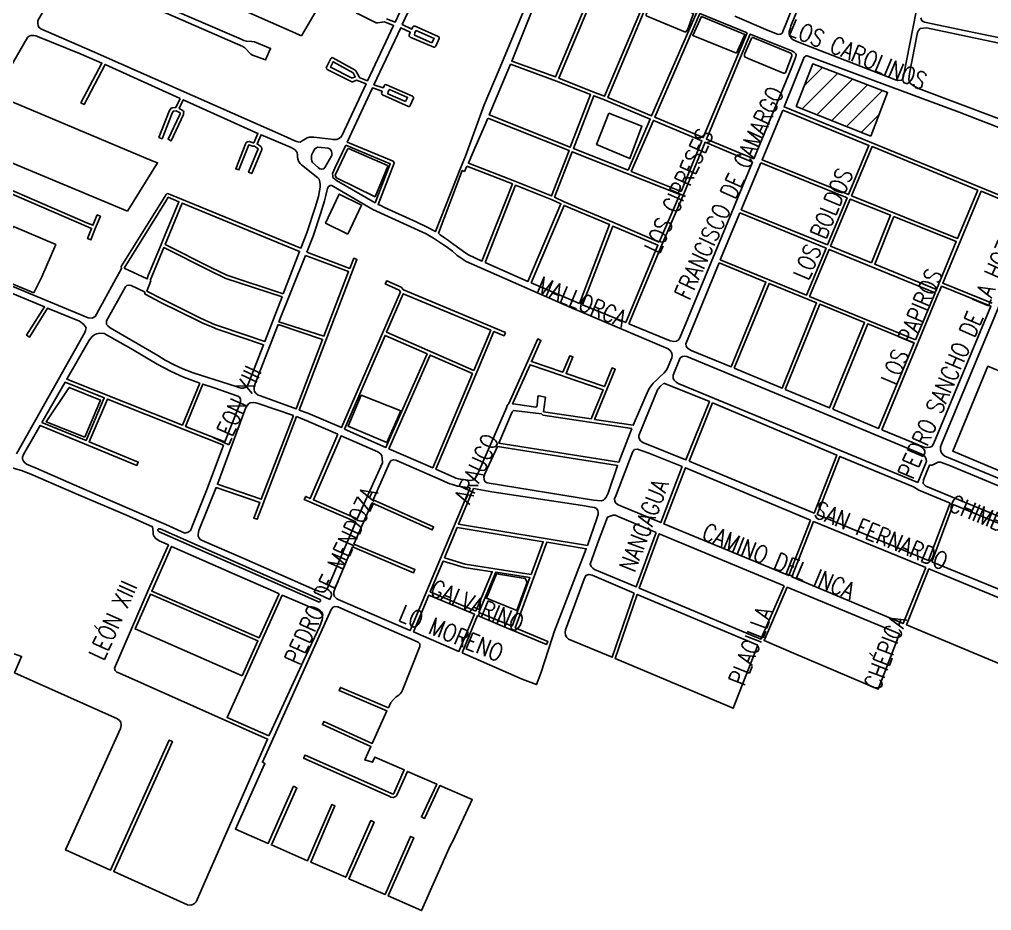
# Model space of a CAD drawing. Extents: x 0 to 346944, y 0 to 6285838.
# Drawn here: x 345429 to 346273, y 6283889 to 6284662 of the extents above; entities that cross this region are included whole.
import ezdxf

# ---------------------------------------------------------------- set-up
doc = ezdxf.new("R2010")
doc.units = 0
doc.header["$LTSCALE"] = 5
for name, color, linetype in [('CALLES-URBANAS', 6, 'Continuous'), ('NOMBRE-CALLE', 2, 'Continuous'), ('PUNTO-DE-INTERES', 254, 'Continuous')]:
    doc.layers.add(name, color=color, linetype=linetype)
doc.styles.add('ROMANS', font='romans.shx', dxfattribs={"height": 1})

msp = doc.modelspace()

# ---------------------------------------------------------------- hatches: boundary and pattern name
at = {"layer": 'PUNTO-DE-INTERES', "ltscale": 0.5}
h = msp.add_hatch(dxfattribs=at)
h.set_pattern_fill('ANSI31', color=256, scale=4, style=0)
h.set_pattern_definition([(45, (-220.139, 636.495), (-8.98025612, 8.98025612), [])])
h.paths.add_polyline_path([(346168.41, 6284561.34), (346103.66, 6284587.03), (346117.98, 6284623.92), (346182.9, 6284599.02)])

# ---------------------------------------------------------------- linework, layer by layer
at = {"layer": 'CALLES-URBANAS'}
for points, elevation in [([(345673.99, 6284648.29), (345490.38, 6284729.44), (345534.7, 6284804.59), (345718.28, 6284724.25), (345701.21, 6284694.84), (345673.99, 6284648.29)], 11432), ([(346147.85, 6284776.99), (346101.08, 6284662.45), (346098.95, 6284657.07), (346098.49, 6284655.33), (346097.33, 6284651.93), (346097.47, 6284649.94), (346097.73, 6284648.5), (346098.04, 6284647.64), (346098.49, 6284647.11), (346098.81, 6284646.87), (346099.56, 6284645.91), (346100.83, 6284644.72), (346105.48, 6284642.63), (346189.88, 6284610.18), (346191.87, 6284609.46), (346195.22, 6284609.9), (346196.48, 6284611.7), (346216.37, 6284714.04)], 11447), ([(346050.17, 6284665.3), (346079.1, 6284652.91), (346087.2, 6284649.71), (346088.41, 6284649.53), (346089.55, 6284649.63), (346090.58, 6284650.02), (346091.34, 6284650.67), (346137.65, 6284765.05)], 11430), ([(345933.23, 6284704.78), (345897.7, 6284718.57), (345896.44, 6284718.56), (345895.12, 6284718.36), (345893.93, 6284717.83), (345893.27, 6284717.17), (345890.44, 6284711.03), (345885.09, 6284697.43), (345856.56, 6284626.33), (345894.7, 6284612.55), (345924.97, 6284685.01), (345925.62, 6284686.58), (345931.55, 6284700.77), (345933.23, 6284704.78)], 11445), ([(345783.76, 6284705.66), (345761.53, 6284658.03), (345769.73, 6284654.14), (345770.84, 6284656.1), (345771.26, 6284656.53), (345771.95, 6284656.78), (345772.65, 6284656.76), (345792.66, 6284647.7), (345793.15, 6284647.31), (345793.46, 6284646.81), (345793.52, 6284646.07), (345790.58, 6284639.17), (345790.2, 6284638.66), (345789.76, 6284638.35), (345788.94, 6284638.29), (345768.28, 6284647.17), (345767.69, 6284647.63), (345767.44, 6284648.07), (345767.4, 6284648.81), (345768.42, 6284651.43), (345760.26, 6284655.32), (345736.95, 6284605.83), (345744.88, 6284603.05), (345745.98, 6284605.16), (345746.47, 6284605.61), (345747.22, 6284605.9), (345747.88, 6284605.79), (345770.47, 6284595.94), (345771.03, 6284595.46), (345771.32, 6284594.81), (345771.35, 6284594.3), (345768.45, 6284587.75), (345768.03, 6284587.21), (345767.59, 6284586.95), (345766.82, 6284586.89), (345744.35, 6284597.21), (345743.72, 6284597.62), (345743.48, 6284598.57), (345743.99, 6284600.18), (345735.67, 6284603.11), (345713.73, 6284556.12), (345753.64, 6284539.42), (345754.36, 6284538.65), (345754.54, 6284537.78), (345740.58, 6284502), (345742.85, 6284500.9), (345746.21, 6284499.33), (345774.25, 6284486.51), (345782.48, 6284482.64), (345790.27, 6284478.4), (345812.04, 6284533.37), (345816.35, 6284543.97), (345832.65, 6284588.27), (345845.64, 6284619.19), (345866.23, 6284668.13)], 11493), ([(345747.88, 6284663.01), (345755.24, 6284660.04), (345778.08, 6284708.85)], 11466), ([(345468.25, 6284700.95), (345445.21, 6284661.7), (345445.06, 6284659.14), (345445.37, 6284656.91), (345446.18, 6284655.37), (345447.81, 6284654.21), (345492.45, 6284634.87), (345557.02, 6284606.19), (345658.69, 6284561.41), (345665.19, 6284558.57), (345668.39, 6284557.13), (345670.74, 6284556.21), (345673.03, 6284556.13), (345674.67, 6284557.1), (345678.98, 6284559.8), (345680.82, 6284560.29), (345682.68, 6284560.44), (345684.67, 6284560.36), (345699.45, 6284558.57), (345701.42, 6284558.17), (345704.63, 6284558.31), (345706.42, 6284559.11), (345707.78, 6284560.19), (345709.04, 6284561.62), (345730.13, 6284606.56), (345721.94, 6284609.94), (345718.55, 6284608.46), (345717.85, 6284608.36), (345717.24, 6284608.54), (345696.37, 6284619.17), (345695.91, 6284619.56), (345695.58, 6284620.27), (345695.71, 6284620.98), (345699.46, 6284628.66), (345700.02, 6284629.16), (345700.59, 6284629.4), (345701.27, 6284629.32), (345720.72, 6284618.43), (345721.16, 6284617.91), (345724.05, 6284612.75), (345724.19, 6284612.23), (345731.41, 6284609.28), (345753.96, 6284657.33), (345746.12, 6284660.48), (345740.17, 6284659.53), (345739.6, 6284659.48), (345738.97, 6284659.6), (345721.52, 6284668.1)], 11466), ([(345974.94, 6284685.68), (345935.98, 6284703.61), (345897.51, 6284611.49), (345927.06, 6284599.76), (345937.24, 6284595.84), (345974.94, 6284685.68)], 11450), ([(345555.82, 6284673.71), (345619.79, 6284646.35), (345622.35, 6284645.15), (345624.12, 6284644.25), (345626.19, 6284643.58), (345630.72, 6284643.47), (345633.34, 6284643), (345647.15, 6284637.38), (345642.83, 6284627.3), (345631.63, 6284631.53), (345630.1, 6284632.45), (345624.81, 6284637.94), (345623.03, 6284639), (345528.84, 6284680.49)], 11466), ([(346017.15, 6284668.81), (345982.31, 6284682.66), (345977.69, 6284684.5), (345940.03, 6284594.72), (345978.02, 6284578.74), (346010.29, 6284653.01), (346017.15, 6284668.81)], 11458), ([(346009.21, 6284653.49), (346014.45, 6284667.59), (345981.97, 6284681.45), (345980.92, 6284681.69), (345980.03, 6284681.51), (345979.01, 6284680.22), (345973.6, 6284667.67), (345973.24, 6284666.39), (345973.32, 6284665.75), (345974.76, 6284664.9), (346007.34, 6284651.44), (346009.21, 6284653.49)], 11428), ([(346060.91, 6284650.87), (346019.93, 6284667.69), (345980.78, 6284577.58), (346022.78, 6284559.91), (346052.46, 6284630.94), (346060.91, 6284650.87)], 11464), ([(346051.7, 6284633.35), (346058.96, 6284649.51), (346021.35, 6284664.92), (346013.75, 6284648.61), (346051.7, 6284633.35)], 11438), ([(346329.54, 6284636.79), (346327.96, 6284636.97), (346326.25, 6284637.09), (346322.65, 6284637.71), (346250.89, 6284652.57), (346215.03, 6284660.02), (346212.74, 6284661.36), (346211.62, 6284663.77)], 11437), ([(346311.24, 6284564.26), (346209.7, 6284602.68), (346206.08, 6284604.52), (346204.09, 6284605.64), (346202.6, 6284607.05), (346201.72, 6284608.39), (346201.36, 6284610.72), (346201.54, 6284612.84), (346202.05, 6284615.53), (346208.97, 6284651.28), (346209.69, 6284652.8), (346211.25, 6284654.62), (346216.53, 6284655.11), (346309.77, 6284635.55)], 11462), ([(345568.73, 6284594.03), (345503.51, 6284623.42), (345485.24, 6284588.66), (345482.62, 6284590.11), (345500.76, 6284624.62), (345482.87, 6284632.22), (345445, 6284647.81), (345443.35, 6284648.27), (345441.54, 6284648.65), (345439.17, 6284648.57), (345437.52, 6284648.11), (345436.22, 6284646.71), (345372.07, 6284536.16), (345488.24, 6284485.83), (345492.91, 6284483.94), (345496.76, 6284492.92), (345499.51, 6284491.74), (345495.23, 6284481.73), (345491.17, 6284471.22), (345488.37, 6284472.29), (345491.79, 6284481.16), (345487.07, 6284483.06), (345370.56, 6284533.55)], 11532), ([(345787.33, 6284642.2), (345772.06, 6284648.97), (345772.4, 6284651.06), (345773.57, 6284652.81), (345789.25, 6284645.86), (345787.33, 6284642.2)], 11436), ([(346066.74, 6284541.41), (346099.63, 6284620.99), (346102.76, 6284628.63), (346103.33, 6284630.36), (346103.53, 6284631.68), (346103.28, 6284632.65), (346102.69, 6284633.36), (346101.75, 6284634.2), (346099.05, 6284635.66), (346097, 6284636.54), (346063.69, 6284649.75), (346055.23, 6284629.78), (346025.54, 6284558.74), (346066.74, 6284541.41)], 11472), ([(346094.16, 6284616.24), (346093.32, 6284615.94), (346092.48, 6284615.98), (346061.87, 6284628.68), (346059.06, 6284629.93), (346058.67, 6284630.65), (346058.61, 6284632.48), (346064.35, 6284645.34), (346064.77, 6284646.34), (346065.31, 6284646.91), (346065.99, 6284646.74), (346098.84, 6284633.12), (346099.51, 6284632.43), (346099.84, 6284631.8), (346099.86, 6284630.97), (346094.16, 6284616.24)], 11443), ([(346307.56, 6284498.73), (346327.14, 6284547.18), (346326.88, 6284549.52), (346325.29, 6284551.06), (346309.3, 6284557.27), (346244.93, 6284581.91), (346113.13, 6284630.93), (346112.3, 6284630.87), (346111.67, 6284630.62), (346111, 6284630.18), (346110.6, 6284629.61), (346093.1, 6284586.64), (346307.56, 6284498.73)], 11485), ([(345718.08, 6284611.53), (345699.12, 6284621.14), (345701.41, 6284625.82), (345718.86, 6284616.03), (345720.69, 6284612.66), (345718.08, 6284611.53)], 11446), ([(345855.42, 6284623.56), (345837.01, 6284579.65), (345907.41, 6284551.63), (345925.09, 6284597.32), (345895.5, 6284609.06), (345855.42, 6284623.56)], 11470), ([(345360.19, 6284456.97), (345440.73, 6284423.5), (345485.24, 6284405), (345488.76, 6284403.6), (345492.4, 6284403.42), (345494.8, 6284404.59), (345496.22, 6284406.65), (345517.79, 6284446.23), (345517.46, 6284448.13), (345556.48, 6284510.72), (345557.51, 6284511.41), (345558.61, 6284511.3), (345569.92, 6284506.66), (345673.56, 6284463.96), (345678.83, 6284477.36), (345686.04, 6284499.25), (345688.71, 6284508.92), (345689.74, 6284513.81), (345690.21, 6284516.95), (345690.33, 6284519.36), (345690.05, 6284521.41), (345689.33, 6284523.81), (345688.38, 6284525.1), (345674.12, 6284536.47), (345672.88, 6284537.59), (345671.62, 6284538.95), (345670.74, 6284541.32), (345670.59, 6284543.14), (345670.57, 6284544.73), (345670.38, 6284547.04), (345668.49, 6284549.2), (345667.02, 6284550.3), (345664.98, 6284551.47), (345638.97, 6284562.42), (345635.49, 6284554.51), (345638.79, 6284552.15), (345639.24, 6284551.65), (345639.59, 6284550.5), (345639.51, 6284549.74), (345639.29, 6284548.88), (345630.86, 6284528.8), (345628.09, 6284529.96), (345636.51, 6284550.09), (345633.2, 6284552.46), (345631.55, 6284552.44), (345628.22, 6284553.56), (345619.77, 6284531.9), (345616.97, 6284532.99), (345625.61, 6284555.12), (345626.13, 6284555.76), (345627.06, 6284556.4), (345628.63, 6284556.56), (345632.21, 6284555.39), (345632.63, 6284555.44), (345636.23, 6284563.62), (345571.46, 6284592.8), (345567.89, 6284585.12), (345570.98, 6284583.51), (345571.52, 6284583.01), (345571.76, 6284581.94), (345571.72, 6284581.02), (345571.67, 6284579.98), (345560.99, 6284557.27), (345558.28, 6284558.54), (345568.34, 6284580.02), (345568.69, 6284580.62), (345568.69, 6284581.32), (345565.14, 6284583.17), (345562.7, 6284583), (345561.2, 6284579.68), (345553.04, 6284558.94), (345550.25, 6284560.05), (345559.3, 6284582.98), (345560.01, 6284584.41), (345561.22, 6284585.77), (345562.14, 6284585.93), (345564.26, 6284586.08), (345564.97, 6284586.13), (345568.73, 6284594.03)], 11532), ([(345523.04, 6284496.02), (345394.57, 6284549.53), (345385.55, 6284553.26), (345411.5, 6284595.63), (345544.36, 6284539.86), (345549.14, 6284538.12), (345523.04, 6284496.02)], 11486), ([(345764.31, 6284591.15), (345749.03, 6284597.91), (345749.38, 6284600.01), (345750.54, 6284601.76), (345766.22, 6284594.81), (345764.31, 6284591.15)], 11452), ([(345957.56, 6284531.67), (345910.2, 6284550.52), (345927.88, 6284596.23), (345937.07, 6284592.7), (345976.82, 6284575.99), (345957.56, 6284531.67)], 11474), ([(345940.98, 6284581.07), (345930.22, 6284553.99), (345959.05, 6284541.75), (345969.61, 6284569.92), (345940.98, 6284581.07)], 11471), ([(346091.94, 6284583.87), (346073.9, 6284540.7), (346148.86, 6284510.57), (346166.66, 6284553.24), (346091.94, 6284583.87)], 11480), ([(345835.84, 6284576.89), (345833.66, 6284571.86), (345822.45, 6284546.29), (345819, 6284537.75), (345859.15, 6284522.16), (345891.08, 6284509.41), (345906.33, 6284548.83), (345835.84, 6284576.89)], 11481), ([(346003.76, 6284513.28), (345960.35, 6284530.56), (345979.59, 6284574.83), (346021.63, 6284557.14), (346003.76, 6284513.28)], 11478), ([(345712.46, 6284553.41), (345751.13, 6284537.22), (345737.93, 6284503.42), (345704.49, 6284522.86), (345702.37, 6284524.54), (345701.34, 6284525.36), (345701.25, 6284526.42), (345701.08, 6284528.86), (345703.09, 6284533.35), (345712.46, 6284553.41)], 11483), ([(345958.29, 6284398.32), (345987, 6284467.01), (346006.1, 6284511.06), (346024.39, 6284555.97), (346065.6, 6284538.64), (346006.34, 6284395.2), (346002.33, 6284385.71), (346001.44, 6284384.35), (345999.55, 6284383.32), (345997.32, 6284382.95), (345994, 6284383.6), (345958.29, 6284398.32)], 11545), ([(346261.24, 6284514.48), (346169.44, 6284552.1), (346151.64, 6284509.45), (346243.72, 6284472.45), (346261.24, 6284514.48)], 11495), ([(345684.43, 6284548.33), (345682.75, 6284544.67), (345682.75, 6284541.25), (345682.99, 6284539.92), (345683.58, 6284538.4), (345688.46, 6284533.94), (345689.98, 6284532.85), (345691.58, 6284532.51), (345693.43, 6284532.76), (345694.41, 6284533.87), (345700.25, 6284544.38), (345700.33, 6284546.31), (345699.99, 6284548.16), (345699, 6284549.98), (345697.31, 6284550.93), (345688.13, 6284551.61), (345687.03, 6284551.19), (345685.69, 6284550.35), (345684.43, 6284548.33)], 11473), ([(345737.95, 6284508.57), (345704.53, 6284525.08), (345703.44, 6284526.61), (345703.36, 6284527.29), (345714.08, 6284549.96), (345714.72, 6284550.52), (345748.68, 6284535.86), (345749.14, 6284535.29), (345737.95, 6284508.57)], 11482), ([(345984.7, 6284469.25), (345944.49, 6284486.44), (345902.2, 6284504.32), (345893.84, 6284508.22), (345909.12, 6284547.72), (346002.6, 6284510.51), (345984.7, 6284469.25)], 11497), ([(345817.74, 6284535.03), (345815.45, 6284530.63), (345813.63, 6284531.34), (345793, 6284477.14), (345794.58, 6284475.66), (345798.25, 6284472.93), (345801.56, 6284470.69), (345803.17, 6284469.45), (345806.29, 6284467.15), (345816.69, 6284459.54), (345818.96, 6284458.12), (345830.7, 6284452.84), (345857.16, 6284519.71), (345817.74, 6284535.03)], 11506), ([(346072.75, 6284537.93), (346055.81, 6284497.39), (346130.61, 6284466.82), (346147.71, 6284507.8), (346072.75, 6284537.93)], 11498), ([(345678.67, 6284460.57), (345684.23, 6284474.48), (345690.65, 6284493.86), (345693.94, 6284505.19), (345695.05, 6284509.7), (345695.97, 6284513.6), (345696.58, 6284515.85), (345697.64, 6284517.42), (345698.94, 6284518.42), (345700.42, 6284518.29), (345701.87, 6284517.48), (345735.96, 6284497.63), (345782.3, 6284476.32), (345785.12, 6284474.7), (345788.53, 6284472.58), (345796.39, 6284467.57), (345799.56, 6284465.42), (345805.09, 6284461.27), (345808.93, 6284457.98), (345813.5, 6284454.62), (345816.99, 6284452.57), (345821.62, 6284450.45), (345911.06, 6284410.96), (345915.27, 6284409.23), (345992.48, 6284376.8), (345994.24, 6284375.08), (345995.52, 6284372.78), (345995.9, 6284370.87), (345995.69, 6284368.96), (345991.42, 6284359.28), (345990.6, 6284357.9), (345988.95, 6284355.72), (345984.82, 6284351.96), (345982.22, 6284349.51), (345979.42, 6284346.98), (345978.42, 6284345.72), (345977.21, 6284344.24), (345976.06, 6284342.42), (345975.13, 6284340.56), (345962.07, 6284310.42), (345928.48, 6284315.48), (345946.47, 6284358.89), (345943.7, 6284360.04), (345937.02, 6284343.94), (345903.78, 6284355.32), (345909.69, 6284369.59), (345906.92, 6284370.73), (345900.94, 6284356.3), (345873.67, 6284365.63), (345881.87, 6284383.98), (345879.13, 6284385.2), (345854.07, 6284329.09), (345854.05, 6284329.09), (345853.62, 6284328.64), (345852.62, 6284327.44), (345852.1, 6284325.35), (345826.48, 6284266.98), (345824.97, 6284264.48), (345823.55, 6284263.11), (345820.75, 6284262.53), (345812.01, 6284263.48), (345810.24, 6284263.85), (345808.01, 6284264.57), (345806.28, 6284265.33), (345790.72, 6284272.18), (345825.35, 6284354.38), (345826.24, 6284356.49), (345841.07, 6284391.68), (345849.94, 6284387.99), (345851.09, 6284390.75), (345762.5, 6284427.76), (345760.49, 6284430.21), (345748, 6284435.69), (345746.79, 6284432.94), (345758.91, 6284427.63), (345759.92, 6284426.2), (345744.27, 6284390.36), (345708.66, 6284308.27), (345679.65, 6284320.76), (345672.13, 6284323.5), (345718.48, 6284444.49), (345722.22, 6284454.24), (345719.41, 6284455.31), (345716.02, 6284446.46), (345678.67, 6284460.57)], 11609), ([(345833.44, 6284451.62), (345859.95, 6284518.61), (345891.65, 6284505.93), (345899.26, 6284502.37), (345870.67, 6284435.23), (345833.44, 6284451.62)], 11513), ([(345714.21, 6284476.26), (345726.29, 6284501.33), (345706.87, 6284510.95), (345695, 6284485.64), (345714.21, 6284476.26)], 11494), ([(346306.44, 6284495.95), (346264.01, 6284513.34), (346230.85, 6284433.75), (346273.73, 6284416.33)], 11526), ([(345520.22, 6284446.55), (345556.33, 6284504.77), (345558.41, 6284508.14), (345567.68, 6284504.34), (345564.18, 6284495.88), (345555.8, 6284475.93), (345551.61, 6284465.89), (345541.06, 6284440.21), (345539.97, 6284437.35), (345520.22, 6284446.55)], 11511), ([(345658.23, 6284424.48), (345672.46, 6284461.16), (345570.46, 6284503.2), (345555.61, 6284467.32), (345596.04, 6284446.92), (345609.35, 6284440.46), (345658.23, 6284424.48)], 11522), ([(345873.42, 6284434.04), (345902, 6284501.15), (345941.59, 6284484.41), (345915.37, 6284416.02), (345873.42, 6284434.04)], 11527), ([(346168.93, 6284451.16), (346133.38, 6284465.69), (346150.49, 6284506.68), (346185.49, 6284492.62), (346168.93, 6284451.16)], 11508), ([(346054.65, 6284494.62), (346037.68, 6284454), (346112.46, 6284423.33), (346129.45, 6284464.05), (346054.65, 6284494.62)], 11523), ([(345441.68, 6284425.39), (345342.23, 6284466.57), (345348.63, 6284481.79), (345351.36, 6284488.26), (345389.02, 6284471.36), (345390.57, 6284476.48), (345413.57, 6284467.15), (345424.09, 6284482.7), (345460.72, 6284467.12), (345448.57, 6284439.09), (345441.68, 6284425.39)], 11521), ([(346188.28, 6284491.5), (346242.57, 6284469.68), (346225.26, 6284428.14), (346171.7, 6284450.03), (346188.28, 6284491.5)], 11518), ([(345918.14, 6284414.86), (345944.35, 6284483.24), (345983.53, 6284466.49), (345955.52, 6284399.46), (345918.14, 6284414.86)], 11536), ([(345542.69, 6284436.08), (345543.33, 6284435.53), (345539.77, 6284426.79), (345553.37, 6284419.64), (345585.66, 6284403.52), (345590.18, 6284401.46), (345595.25, 6284399.24), (345597.19, 6284398.45), (345599.34, 6284397.61), (345601.03, 6284396.92), (345603.66, 6284395.9), (345642.19, 6284382.99), (345657.15, 6284421.68), (345608.32, 6284437.64), (345594.7, 6284444.23), (345554.46, 6284464.54), (345542.69, 6284436.08)], 11544), ([(346207.09, 6284384.52), (346115.23, 6284422.19), (346132.23, 6284462.92), (346224.11, 6284425.37), (346207.09, 6284384.52)], 11542), ([(345677.56, 6284457.79), (345654.5, 6284399.96), (345693.5, 6284387.68), (345714.95, 6284443.66), (345677.56, 6284457.79)], 11541), ([(346036.53, 6284451.23), (346077.2, 6284434.55), (346047.02, 6284360.94), (346012.44, 6284375.3), (346010.78, 6284376.12), (346008.91, 6284377.59), (346008.08, 6284378.94), (346007.74, 6284381.03), (346036.53, 6284451.23)], 11553), ([(345412.87, 6284428.97), (345450.86, 6284413.2), (345435.32, 6284388.49), (345437.86, 6284386.89), (345453.65, 6284412.05), (345481.38, 6284400.59), (345485.22, 6284397.66), (345486.97, 6284395.02), (345486.67, 6284392.55), (345486.09, 6284390.78), (345426.5, 6284285.64)], 11599), ([(345537.86, 6284426.05), (345538.45, 6284424.1), (345552, 6284416.97), (345584.34, 6284400.83), (345588.96, 6284398.72), (345594.08, 6284396.48), (345596.08, 6284395.66), (345598.23, 6284394.82), (345599.92, 6284394.13), (345602.61, 6284393.09), (345641.1, 6284380.19), (345628.31, 6284347.45), (345627.57, 6284345.45), (345625.93, 6284343.37), (345623.29, 6284342.42), (345621.69, 6284342.53), (345619.6, 6284343.09), (345617.27, 6284343.86), (345579.87, 6284355.82), (345570.96, 6284359.2), (345563.41, 6284362.7), (345555.79, 6284366.91), (345549.35, 6284370.74), (345508.08, 6284395.02), (345505.92, 6284396.54), (345504.67, 6284397.89), (345504.88, 6284400.82), (345521.29, 6284430.36), (345522.51, 6284431.75), (345524.22, 6284432.01), (345526.1, 6284431.68), (345537.86, 6284426.05)], 11564), ([(346049.79, 6284359.79), (346079.97, 6284433.41), (346121.21, 6284416.5), (346091.34, 6284342.49), (346049.79, 6284359.79)], 11563), ([(346177.83, 6284306.5), (346209.5, 6284382.52), (346226.94, 6284424.47), (346227.92, 6284426.72), (346229.69, 6284430.98), (346272.58, 6284413.56), (346224.35, 6284298.39), (346222.44, 6284293.56), (346221.36, 6284292.04), (346219.55, 6284291.21), (346217.39, 6284291.01), (346215.2, 6284291.17), (346177.83, 6284306.5)], 11596), ([(345823.6, 6284357.96), (345747.86, 6284391.09), (345762.42, 6284424.43), (345838.3, 6284392.83), (345823.6, 6284357.96)], 11554), ([(346283.95, 6284423.82), (346374.12, 6284386.45), (346383.12, 6284382.79), (346368.28, 6284347), (346354.38, 6284313.49), (346340.43, 6284279.86), (346326.02, 6284245.2), (346232.56, 6284283.67), (346230.77, 6284285.1), (346229.33, 6284287.02), (346228.71, 6284289.01), (346228.76, 6284291.74), (346229.56, 6284293.86), (346283.95, 6284423.82)], 11620), ([(346094.11, 6284341.34), (346123.98, 6284415.36), (346162.91, 6284399.4), (346132.54, 6284325.34), (346094.11, 6284341.34)], 11575), ([(346313.09, 6284257.01), (346239.47, 6284287.92), (346269.95, 6284361.55), (346286.29, 6284354.59), (346284.23, 6284349.05), (346295.1, 6284344.43), (346306.73, 6284373.45), (346302.1, 6284375.43), (346315.35, 6284407.62), (346366.77, 6284385.81), (346313.09, 6284257.01)], 11613), ([(345653.67, 6284397.81), (345692.43, 6284384.87), (345669.31, 6284324.52), (345638.48, 6284335.74), (345636.43, 6284336.6), (345634.53, 6284338.1), (345633.34, 6284339.63), (345633, 6284341.34), (345632.98, 6284344.35), (345634.46, 6284348.09), (345653.67, 6284397.81)], 11576), ([(346135.31, 6284324.19), (346165.68, 6284398.26), (346205.93, 6284381.75), (346175.05, 6284307.64), (346135.31, 6284324.19)], 11587), ([(345585.69, 6284346.8), (345571.57, 6284352.15), (345560.92, 6284357.02), (345548.85, 6284363.4), (345525.8, 6284376.93), (345502.75, 6284389.99), (345499.09, 6284390.27), (345496.11, 6284389.69), (345494.51, 6284388.99), (345492.66, 6284387.64), (345490.84, 6284385.55), (345489.41, 6284383.58), (345470.24, 6284350.27), (345570.64, 6284310.46), (345585.69, 6284346.8)], 11585), ([(345711.41, 6284307.07), (345746.67, 6284388.34), (345783.1, 6284372.4), (345761.09, 6284322.5), (345748.96, 6284294.97), (345747.28, 6284291.17), (345711.41, 6284307.07)], 11595), ([(345750.02, 6284289.96), (345785.84, 6284371.2), (345822.44, 6284355.2), (345787.97, 6284273.39), (345750.02, 6284289.96)], 11606), ([(346209.12, 6284260.7), (346001.01, 6284346.53), (345999.42, 6284347.76), (345997.69, 6284349.47), (345996.84, 6284350.79), (345996.71, 6284351.99), (345996.75, 6284353.87), (346002.93, 6284368.72), (346004.36, 6284369.83), (346004.94, 6284370.08), (346006.29, 6284370.26), (346008.68, 6284369.99), (346100.08, 6284332.17), (346212.5, 6284285.17), (346213.84, 6284284.51), (346214.36, 6284284.24), (346215.12, 6284283.44), (346215.92, 6284282.07), (346216.43, 6284280.53), (346216.62, 6284279.33), (346216.46, 6284278.31), (346209.12, 6284260.7)], 11610), ([(345884.13, 6284322.1), (345885.82, 6284334.84), (345880.44, 6284335.76), (345879.39, 6284335.56), (345879.23, 6284334.74), (345878.57, 6284327.49), (345878.08, 6284326.35), (345877.54, 6284326.12), (345859.92, 6284328.52), (345857.27, 6284328.91), (345872.45, 6284362.88), (345900.54, 6284353.26), (345902.17, 6284352.7), (345935.87, 6284341.16), (345925.42, 6284315.94), (345884.13, 6284322.1)], 11581), ([(345448.71, 6284312.84), (345468.74, 6284347.65), (345502.79, 6284334.15), (345487, 6284297.05), (345448.71, 6284312.84)], 11591), ([(345486.06, 6284300.03), (345452.31, 6284313.35), (345472.37, 6284343.19), (345499.46, 6284332.14), (345486.06, 6284300.03)], 11590), ([(345607.51, 6284295.83), (345620.11, 6284327.96), (345621.14, 6284330.75), (345621.14, 6284333.2), (345620.11, 6284334.77), (345618.65, 6284335.64), (345598.23, 6284342.77), (345588.3, 6284346.02), (345573.43, 6284309.35), (345607.51, 6284295.83)], 11592), ([(345988.57, 6284346.73), (346028.14, 6284330.84), (346007.8, 6284280.28), (345970.5, 6284295.45), (345968.39, 6284296.81), (345967.41, 6284298.16), (345966.86, 6284300.04), (345966.84, 6284301.55), (345983.07, 6284340.96), (345983.96, 6284342.28), (345985.48, 6284343.95), (345988.57, 6284346.73)], 11602), ([(345606.44, 6284293.04), (345505.58, 6284333.04), (345489.77, 6284295.9), (345532.39, 6284278.33), (345531.24, 6284275.55), (345447.21, 6284310.23), (345432.63, 6284284.87), (345431.8, 6284282.64), (345431.86, 6284280.94), (345432.59, 6284279.24), (345433.75, 6284277.85), (345435.4, 6284276.59), (345443.59, 6284273.24), (345476.55, 6284258.57), (345509.87, 6284244.05), (345556.39, 6284224.22), (345572.77, 6284216.76), (345575.75, 6284217.55), (345577.38, 6284218.85), (345578.21, 6284220.3), (345578.89, 6284221.81), (345592.18, 6284255.1), (345606.44, 6284293.04)], 11635), ([(345748.19, 6284295.31), (345714.5, 6284309.64), (345725.96, 6284336.43), (345760.37, 6284322.78), (345748.19, 6284295.31)], 11593), ([(345666.99, 6284318.89), (345636.41, 6284329.34), (345634.47, 6284329.75), (345632.1, 6284330.22), (345629.55, 6284329.93), (345628.19, 6284328.91), (345626.8, 6284327.22), (345625.87, 6284325.88), (345601.06, 6284259.09), (345638.98, 6284246.2), (345666.99, 6284318.89)], 11619), ([(346010.58, 6284279.14), (346030.92, 6284329.71), (346138.68, 6284284.48), (346119.03, 6284234.18), (346010.58, 6284279.14)], 11626), ([(345705.65, 6284302.49), (345680.02, 6284313.75), (345669.8, 6284317.84), (345641.62, 6284244.71), (345640.93, 6284242.91), (345635.47, 6284228.73), (345632.67, 6284229.81), (345637.9, 6284243.4), (345599.96, 6284256.29), (345584.89, 6284219.04), (345584.27, 6284215.82), (345584.39, 6284214.05), (345585.09, 6284212.45), (345586.11, 6284211.21), (345587.8, 6284210.24), (345624.08, 6284194.73), (345685.7, 6284167.56), (345688.11, 6284166.73), (345689.8, 6284166.08), (345691.43, 6284165.68), (345693.34, 6284165.73), (345694.9, 6284166.57), (345696.15, 6284167.94), (345699.54, 6284175.67), (345721.1, 6284226.46), (345676.49, 6284245.88), (345677.69, 6284248.63), (345681.59, 6284246.93), (345705.65, 6284302.49)], 11661), ([(345960.91, 6284307.61), (345883.71, 6284319.08), (345882.52, 6284320.12), (345858.04, 6284323.18), (345857.07, 6284321.88), (345845.39, 6284294.75), (345949.51, 6284278.24), (345960.91, 6284307.61)], 11603), ([(345722.3, 6284229.21), (345744.27, 6284277.84), (345744.23, 6284281.88), (345743.68, 6284283.97), (345742.63, 6284285.43), (345740.23, 6284287.22), (345708.39, 6284301.28), (345684.34, 6284245.73), (345722.3, 6284229.21)], 11628), ([(345844.16, 6284291.97), (345948.47, 6284275.4), (345940.17, 6284251.49), (345938.59, 6284247.96), (345937.48, 6284246.62), (345936.13, 6284245.46), (345934.1, 6284244.84), (345927.52, 6284245.35), (345835.14, 6284260.29), (345833.63, 6284261.37), (345832.79, 6284263.11), (345832.47, 6284265.48), (345833.36, 6284268.1), (345844.16, 6284291.97)], 11621), ([(346004.64, 6284274.63), (345985.97, 6284225.93), (345948.91, 6284241.43), (345946.8, 6284243.04), (345945.96, 6284244.54), (345945.84, 6284246.45), (345947.06, 6284249.2), (345961.77, 6284287.51), (345963.27, 6284289.31), (345965.86, 6284289.68), (345975.6, 6284286.24), (346004.64, 6284274.63)], 11632), ([(346210.05, 6284253.95), (346205.5, 6284256.93), (346141.45, 6284283.32), (346121.81, 6284233.03), (346218.44, 6284193.09), (346237.17, 6284242.7), (346210.05, 6284253.95)], 11647), ([(345424.72, 6284111.98), (345431.08, 6284109.81), (345424.9, 6284095.46), (345514.4, 6284055.61), (345516.09, 6284054.15), (345517.27, 6284052.68), (345517.59, 6284049.72), (345516.96, 6284047.12), (345503.37, 6284017.14), (345469.2, 6283941.87), (345508.26, 6283924.34), (345559.31, 6284037.15), (345562.04, 6284035.91), (345511, 6283923.11), (345575.22, 6283894.29), (345578.02, 6283893.98), (345579.72, 6283894.47), (345581.39, 6283895.52), (345582.54, 6283896.92), (345583.58, 6283898.97), (345644.64, 6284037.99), (345515.92, 6284095.19), (345513.71, 6284096.13), (345512.22, 6284097.44), (345511.75, 6284099.62), (345540.5, 6284165.76), (345558.54, 6284206.46), (345550.44, 6284210.1), (345547.59, 6284212.03), (345546.04, 6284213.71), (345545.28, 6284215.45), (345545.22, 6284217.82), (345545.1, 6284220.05), (345544.73, 6284222.15), (345522.21, 6284232.3), (345480.42, 6284250.01), (345445.66, 6284265.15), (345440.57, 6284267.31), (345430.83, 6284271.14), (345419.66, 6284274.34)], 11811), ([(345820.5, 6284255.93), (345816.17, 6284256.54), (345813.8, 6284256.91), (345809.5, 6284257.62), (345806.87, 6284258.42), (345805.07, 6284258.89), (345802.98, 6284259.55), (345800.72, 6284260.38), (345794.48, 6284263.22), (345756.01, 6284280.02), (345754.06, 6284280.39), (345751.97, 6284279.8), (345750.61, 6284278.26), (345736.32, 6284245.52), (345788.8, 6284222.25), (345787.6, 6284219.5), (345735.2, 6284242.95), (345735.15, 6284242.82), (345719.53, 6284207.26), (345772.53, 6284185.12), (345771.37, 6284182.35), (345718.48, 6284204.84), (345703.61, 6284169.9), (345702.05, 6284165.95), (345702.14, 6284163.36), (345702.73, 6284161.66), (345704.38, 6284160.02), (345705.79, 6284159.26), (345750.08, 6284140.05), (345768.4, 6284132.2), (345820.5, 6284255.93)], 11680), ([(346115.84, 6284227.87), (346007.42, 6284273.49), (345988.74, 6284224.77), (346097.12, 6284179.85), (346115.84, 6284227.87)], 11655), ([(346397.29, 6284182.46), (346215.98, 6284257.54), (346213.87, 6284259.8), (346214.13, 6284262.9), (346219.37, 6284275.85), (346221.71, 6284275.69), (346222.24, 6284276.14), (346226.09, 6284278.14), (346226.77, 6284278.38), (346228.65, 6284278.39), (346229.06, 6284278.28), (346231.28, 6284277.5), (346236.03, 6284275.77), (346399.68, 6284207.81), (346404.17, 6284205.88), (346405.48, 6284204.39), (346406.17, 6284202.35), (346406.08, 6284200.79), (346405.63, 6284199.29), (346398.54, 6284183.05), (346397.99, 6284182.62), (346397.29, 6284182.46)], 11652), ([(345922.38, 6284206.05), (345930.37, 6284229.36), (345931.71, 6284232.96), (345931.72, 6284234.59), (345931.38, 6284236.47), (345930.23, 6284238), (345928.39, 6284238.93), (345926.23, 6284239.38), (345917.89, 6284240.71), (345839.37, 6284252.68), (345823.52, 6284255.46), (345810.48, 6284224.39), (345922.38, 6284206.05)], 11640), ([(346221.21, 6284191.94), (346239.95, 6284241.56), (346338.01, 6284201.16), (346317.63, 6284152.41), (346221.21, 6284191.94)], 11669), ([(345981.93, 6284217.34), (345948.84, 6284231.17), (345946.51, 6284232.25), (345944.67, 6284232.44), (345942.82, 6284231.88), (345939.62, 6284230.7), (345931.13, 6284207.61), (345924.62, 6284189.74), (345925.41, 6284187.72), (345927.03, 6284186.25), (345928.44, 6284185.32), (345964.58, 6284170.04), (345981.93, 6284217.34)], 11659), ([(346216.05, 6284186.83), (346118.61, 6284226.72), (346099.89, 6284178.7), (346196.47, 6284138.4), (346216.05, 6284186.83)], 11676), ([(345689.27, 6284156.84), (345690.04, 6284157.08), (345690.47, 6284157.69), (345690.53, 6284158.36), (345690.24, 6284159.08), (345551.36, 6284220.42), (345550.75, 6284220.49), (345549.92, 6284220.35), (345549.3, 6284219.85), (345549.23, 6284219.29), (345549.68, 6284218.61), (345550.59, 6284217.92), (345689.27, 6284156.84)], 11666), ([(345873.48, 6284180.98), (345816.13, 6284189.94), (345798.23, 6284195.31), (345809.28, 6284221.55), (345883.92, 6284209.33), (345873.48, 6284180.98)], 11654), ([(346092.99, 6284170.96), (345984.69, 6284216.19), (345967.34, 6284168.87), (346010.19, 6284150.91), (346072.92, 6284124.64), (346092.99, 6284170.96)], 11683), ([(345813.43, 6284112.79), (345827, 6284145.19), (345856.16, 6284132.91), (345858.28, 6284132.01), (345886.62, 6284120.08), (345887.79, 6284122.84), (345859.63, 6284134.7), (345886.94, 6284208.84), (345921.34, 6284203.21), (345893.43, 6284131.06), (345892.05, 6284126.53), (345881.93, 6284095.27), (345878.16, 6284085.34), (345865.6, 6284090.16), (345813.43, 6284112.79)], 11703), ([(345654.64, 6284164.13), (345649.72, 6284166.42), (345613.9, 6284182.03), (345561.27, 6284205.24), (345544.1, 6284166.48), (345637.39, 6284125.94), (345654.64, 6284164.13)], 11682), ([(345825.4, 6284149.12), (345785.8, 6284165.8), (345797.06, 6284192.54), (345815.37, 6284187.03), (345839.68, 6284183.22), (345825.4, 6284149.12)], 11671), ([(345856.86, 6284135.87), (345828.16, 6284147.96), (345842.73, 6284182.75), (345872.42, 6284178.11), (345856.86, 6284135.87)], 11678), ([(345861.08, 6284149.75), (345870.09, 6284174.15), (345868.35, 6284177.44), (345843.37, 6284181.33), (345834.53, 6284160.28), (345861.08, 6284149.75)], 11670), ([(345962.81, 6284164.71), (345926.45, 6284180.17), (345923.56, 6284180.86), (345920.86, 6284179.89), (345919.38, 6284176.68), (345903.29, 6284132.75), (345903.09, 6284130.38), (345903.36, 6284128.18), (345904.51, 6284126.16), (345905.74, 6284124.77), (345943.66, 6284109.06), (345962.81, 6284164.71)], 11691), ([(346315.32, 6284145.92), (346218.83, 6284185.69), (346199.24, 6284137.24), (346295.5, 6284097.07), (346315.32, 6284145.92)], 11700), ([(345622.46, 6284092.9), (345529.62, 6284133.58), (345542.89, 6284163.74), (345636.15, 6284123.21), (345622.46, 6284092.9)], 11701), ([(346070.19, 6284119.63), (345965.57, 6284163.54), (345946.43, 6284107.9), (346048.85, 6284064.77), (346070.19, 6284119.63)], 11710), ([(346193.28, 6284129.22), (346095.75, 6284169.81), (346075.68, 6284123.47), (346101.26, 6284112.54), (346174.76, 6284081.45), (346193.28, 6284129.22)], 11705), ([(345645.83, 6284040.74), (345648.27, 6284046.46), (345675.71, 6284105.92), (345689.89, 6284135.98), (345692.09, 6284141.59), (345692.18, 6284143.25), (345692.22, 6284144.88), (345691.85, 6284146.52), (345689.95, 6284148.62), (345688.43, 6284149.48), (345657.37, 6284162.91), (345609.49, 6284056.89), (345645.83, 6284040.74)], 11724), ([(345771.16, 6284131.02), (345784.64, 6284163.04), (345824.24, 6284146.35), (345810.72, 6284114.07), (345771.16, 6284131.02)], 11685), ([(345775.3, 6284122.13), (345768.07, 6284125.22), (345747.7, 6284134.3), (345705.63, 6284152.68), (345703.12, 6284153.09), (345701.59, 6284152.43), (345699.95, 6284150.56), (345640.19, 6284017.89), (345642.34, 6284016.83), (345638.16, 6284007.8), (345616.7, 6283959.93), (345645.21, 6283947.46), (345667.25, 6283997.08), (345669.99, 6283995.86), (345647.96, 6283946.26), (345679.39, 6283932.51), (345700.33, 6283981.23), (345703.09, 6283980.04), (345682.14, 6283931.31), (345712.42, 6283918.07), (345734.33, 6283967.25), (345737.07, 6283966.03), (345715.17, 6283916.86), (345746.67, 6283903.09), (345768.71, 6283953.59), (345771.46, 6283952.39), (345749.41, 6283901.88), (345778.31, 6283889.25), (345803.27, 6283945.34), (345805.48, 6283949.52), (345822.35, 6283985.49), (345794.25, 6283997.74), (345780.92, 6283969.22), (345778.2, 6283970.49), (345791.49, 6283998.94), (345766.06, 6284010.03), (345756.85, 6283989.23), (345756.55, 6283988.87), (345755.68, 6283988.08), (345755.46, 6283987.93), (345755.19, 6283987.81), (345754.06, 6283987.42), (345753.83, 6283987.37), (345753.43, 6283987.35), (345751.98, 6283987.5), (345751.73, 6283987.56), (345751.52, 6283987.66), (345750.11, 6283988.43), (345675.89, 6284021.46), (345677.11, 6284024.21), (345751.49, 6283991.09), (345752.69, 6283990.44), (345753.4, 6283990.37), (345753.94, 6283990.55), (345754.31, 6283990.88), (345763.31, 6284011.23), (345737.64, 6284022.42), (345735.71, 6284017.98), (345729.02, 6284019.97), (345734.27, 6284031.54), (345692.27, 6284050.59), (345693.51, 6284053.33), (345735.5, 6284034.28), (345748.27, 6284062.46), (345706.64, 6284080.11), (345707.81, 6284082.87), (345749.5, 6284065.2), (345751.55, 6284069.71), (345753.82, 6284072.49), (345756.22, 6284074.64), (345758.47, 6284076.24), (345759.77, 6284077.29), (345760.88, 6284078.81), (345761.74, 6284080.43), (345776.82, 6284118.42), (345776.89, 6284119.34), (345776.86, 6284120.37), (345776.42, 6284121.09), (345775.81, 6284121.67), (345775.3, 6284122.13)], 11813)]:
    msp.add_lwpolyline(points, dxfattribs=dict(at, elevation=elevation))
at = {"layer": 'PUNTO-DE-INTERES', "color": 3, "ltscale": 0.5, "elevation": 11463}
msp.add_lwpolyline([(346168.41, 6284561.34), (346103.66, 6284587.03), (346117.98, 6284623.92), (346182.9, 6284599.02), (346168.41, 6284561.34)], dxfattribs=at)

# ---------------------------------------------------------------- texts
at = {"layer": 'NOMBRE-CALLE', "style": 'ROMANS', "width": 0.8}
for s, rotation, p in [('LOS CAROLINOS', 337.57899, (346095.89, 6284649.33, 11447)), ('FRANCISCO DE CAMARGO', 65.63076, (346010.88, 6284417.93, -11609)), ('LOS CIPRESES', 65.63076, (345984.6, 6284458.16, 11472)), ('LOS BOLDOS', 67.37934, (346114.13, 6284435.12)), ('PEDRO SANCHO DE LA HOZ', 66.58872, (346204.89, 6284262.44)), ('LOS PAPIROS', 67.37934, (346190.25, 6284344.11)), ('MALLORCA', 337.57899, (345877.05, 6284425.98)), ('LEON XIII', 65.63076, (345610.08, 6284291.59, 11635)), ('ARAUCO', 65.63076, (345819.94, 6284241.17)), ('NANCAGUA', 68.97288, (345963.35, 6284181.9)), ('PEDRO DE MENDOZA', 65.63076, (345672.36, 6284101.17, 11661)), ('CHIMBARONGO', 337.57899, (346234.91, 6284236.7)), ('SAN FERNARDO', 337.57899, (346117.82, 6284231.07)), ('CAMINO DEL INCA', 337.57899, (346020.59, 6284212.14, 11655)), ('LEÓN XIII', 65.63076, (345502.18, 6284105.29)), ('GALVARINO', 337.57899, (345784.64, 6284163.04)), ('LO MORENO', 337.57899, (345757.24, 6284141.06)), ('PLACILLA', 68.97288, (346058.44, 6284083.28)), ('CHÉPICA', 68.97288, (346175.84, 6284079.41))]:
    msp.add_text(s, height=15, rotation=rotation, dxfattribs=at).set_placement(p)

doc.saveas('drawing.dxf')
